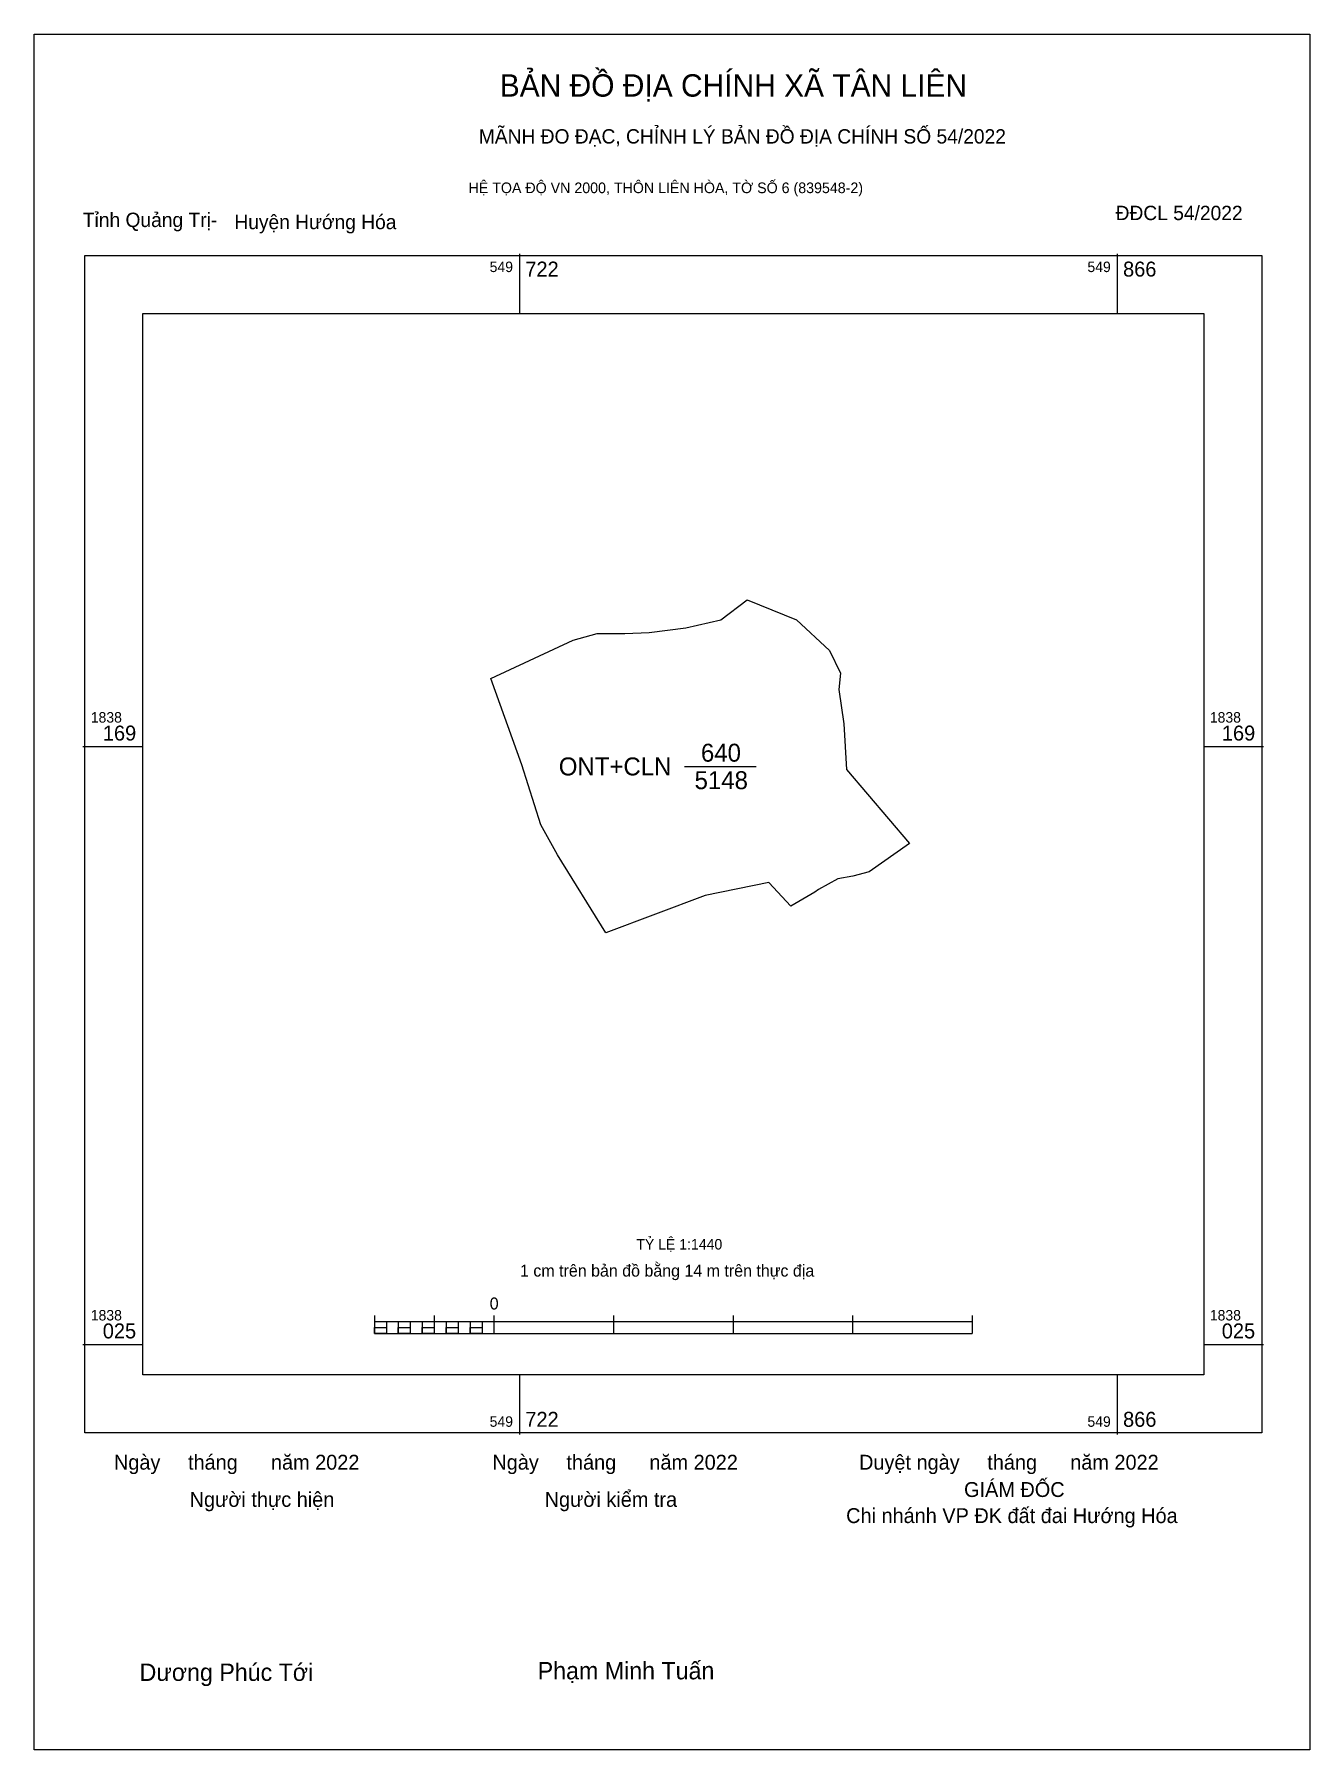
# Model space of a CAD drawing. Extents: x 549605 to 549913, y 1837927 to 1838341.
import ezdxf

# ---------------------------------------------------------------- set-up
doc = ezdxf.new("R2010")
doc.units = 0
for name, color, linetype in [('Level 10', 7, 'Continuous'), ('Level 13', 7, 'Continuous'), ('Level 15', 7, 'Continuous'), ('Level 6', 7, 'Continuous'), ('Level 62', 7, 'Continuous'), ('Level 63', 7, 'Continuous'), ('Level 9', 7, 'Continuous')]:
    doc.layers.add(name, color=color, linetype=linetype)

msp = doc.modelspace()

# ---------------------------------------------------------------- linework, layer by layer
at = {"layer": 'Level 10'}
msp.add_lwpolyline([(549731.28, 1838143.08), (549727.23, 1838150.25), (549722.67, 1838164.77), (549715.22, 1838185.5), (549735.01, 1838194.76), (549740.79, 1838196.36), (549747.52, 1838196.36), (549753.31, 1838196.65), (549762.19, 1838197.77), (549770.65, 1838199.66), (549776.95, 1838204.46), (549788.86, 1838199.7), (549796.77, 1838192.3), (549799.48, 1838186.83), (549799.09, 1838182.87), (549800.26, 1838174.58), (549800.89, 1838163.57), (549816.06, 1838145.76), (549806.34, 1838138.94), (549802.4, 1838137.92), (549798.78, 1838137.29), (549794.13, 1838134.71), (549793.23, 1838134.05), (549787.48, 1838130.65), (549782.22, 1838136.38), (549766.81, 1838133.27), (549742.89, 1838124.23)], close=True, dxfattribs=at)
at = {"layer": 'Level 15'}
msp.add_lwpolyline([(549605.17, 1838340.75), (549912.52, 1838340.75), (549912.52, 1837927.43), (549605.17, 1837927.43)], close=True, dxfattribs=at)
at = {"layer": 'Level 62'}
msp.add_lwpolyline([(549631.3, 1838273.46), (549887.02, 1838273.46), (549887.02, 1838017.75), (549631.3, 1838017.75)], close=True, dxfattribs=at)
at = {"layer": 'Level 63'}
for p, q in [((549722.06, 1838287.87), (549722.06, 1838273.46)), ((549866.11, 1838287.87), (549866.11, 1838273.46)), ((549616.89, 1838169.14), (549631.3, 1838169.14)), ((549887.02, 1838169.14), (549901.42, 1838169.14)), ((549687.13, 1838032.06), (549687.13, 1838027.73)), ((549687.13, 1838030.62), (549831.19, 1838030.62)), ((549690.01, 1838030.62), (549690.01, 1838027.73)), ((549692.89, 1838030.62), (549692.89, 1838027.73)), ((549695.77, 1838030.62), (549695.77, 1838027.73)), ((549698.65, 1838030.62), (549698.65, 1838027.73)), ((549701.54, 1838032.06), (549701.54, 1838027.73)), ((549701.54, 1838030.62), (549701.54, 1838027.73)), ((549704.42, 1838030.62), (549704.42, 1838027.73)), ((549707.3, 1838030.62), (549707.3, 1838027.73)), ((549710.18, 1838030.62), (549710.18, 1838027.73)), ((549713.06, 1838030.62), (549713.06, 1838027.73)), ((549715.94, 1838032.06), (549715.94, 1838027.73)), ((549715.94, 1838030.62), (549715.94, 1838027.73)), ((549744.75, 1838032.06), (549744.75, 1838027.73)), ((549773.56, 1838032.06), (549773.56, 1838027.73)), ((549802.38, 1838032.06), (549802.38, 1838027.73)), ((549831.19, 1838032.06), (549831.19, 1838027.73)), ((549687.13, 1838027.73), (549831.19, 1838027.73)), ((549616.89, 1838025.09), (549631.3, 1838025.09)), ((549887.02, 1838025.09), (549901.42, 1838025.09)), ((549722.06, 1838017.75), (549722.06, 1838003.34)), ((549866.11, 1838017.75), (549866.11, 1838003.34))]:
    msp.add_line(p, q, dxfattribs=at)
for points in [[(549617.34, 1838287.42), (549900.97, 1838287.42), (549900.97, 1838003.79), (549617.34, 1838003.79)], [(549687.13, 1838029.17), (549690.01, 1838029.17), (549690.01, 1838027.73), (549687.13, 1838027.73)], [(549687.13, 1838029.17), (549690.01, 1838029.17), (549690.01, 1838027.73), (549687.13, 1838027.73)], [(549692.89, 1838029.17), (549695.77, 1838029.17), (549695.77, 1838027.73), (549692.89, 1838027.73)], [(549698.65, 1838029.17), (549701.54, 1838029.17), (549701.54, 1838027.73), (549698.65, 1838027.73)], [(549704.42, 1838029.17), (549707.3, 1838029.17), (549707.3, 1838027.73), (549704.42, 1838027.73)], [(549710.18, 1838029.17), (549713.06, 1838029.17), (549713.06, 1838027.73), (549710.18, 1838027.73)]]:
    msp.add_lwpolyline(points, close=True, dxfattribs=at)
at = {"layer": 'Level 9'}
msp.add_line((549761.82, 1838164.34), (549779.16, 1838164.34), dxfattribs=at)

# ---------------------------------------------------------------- texts
at = {"layer": 'Level 13'}
for s, p in [('ONT+CLN', (549731.57, 1838162.18)), ('640', (549765.82, 1838165.49)), ('5148', (549764.29, 1838158.87))]:
    msp.add_text(s, height=4.322, dxfattribs=at).set_placement(p)
at = {"layer": 'Level 6'}
msp.add_text('TỶ LỆ 1:1440', height=2.5324, dxfattribs=at).set_placement((549750.25, 1838047.94))
at = {"layer": 'Level 63'}
for s, height, p in [('BẢN ĐỒ ĐỊA CHÍNH XÃ TÂN LIÊN', 5.393, (549717.34, 1838325.73)), ('MÃNH ĐO ĐẠC, CHỈNH LÝ BẢN ĐỒ ĐỊA CHÍNH SỐ 54/2022', 3.4605, (549712.29, 1838314.43)), ('HỆ TỌA ĐỘ VN 2000, THÔN LIÊN HÒA, TỜ SỐ 6 (839548-2)', 2.5617, (549709.81, 1838302.48)), ('549', 2.521, (549714.9, 1838283.46)), ('722', 3.601, (549723.5, 1838282.38)), ('549', 2.521, (549858.96, 1838283.46)), ('866', 3.601, (549867.55, 1838282.38)), ('1838', 2.521, (549618.78, 1838174.91)), ('1838', 2.521, (549888.46, 1838174.91)), ('169', 3.601, (549621.69, 1838170.58)), ('169', 3.601, (549891.36, 1838170.58)), ('1 cm trên bản đồ bằng 14 m trên thực địa', 2.8811, (549722.22, 1838041.42)), ('0', 2.88, (549714.92, 1838033.5)), ('1838', 2.521, (549618.78, 1838030.85)), ('025', 3.601, (549621.67, 1838026.53)), ('1838', 2.521, (549888.46, 1838030.85)), ('025', 3.601, (549891.34, 1838026.53)), ('549', 2.521, (549714.9, 1838005.23)), ('722', 3.601, (549723.5, 1838005.23)), ('549', 2.521, (549858.96, 1838005.23)), ('866', 3.601, (549867.55, 1838005.23)), ('Ngày     tháng      năm 2022', 3.5846, (549624.36, 1837994.9)), ('Ngày     tháng      năm 2022', 3.5846, (549715.56, 1837994.9)), ('Duyệt ngày     tháng      năm 2022', 3.5846, (549803.92, 1837994.9)), ('GIÁM ĐỐC', 3.585, (549829.23, 1837988.32)), ('Người thực hiện', 3.5846, (549642.6, 1837985.94)), ('Người kiểm tra', 3.5846, (549728.16, 1837985.94)), ('Chi nhánh VP ĐK đất đai Hướng Hóa', 3.5846, (549800.81, 1837982.03)), ('Dương Phúc Tới', 4.1811, (549630.54, 1837944)), ('Phạm Minh Tuấn', 4.1811, (549726.48, 1837944.38))]:
    msp.add_text(s, height=height, dxfattribs=at).set_placement(p)
at = {"layer": 'Level 9'}
for s, p in [('ĐĐCL 54/2022', (549865.75, 1838295.98)), ('Tỉnh Quảng Trị-', (549616.86, 1838294.31)), ('Huyện Hướng Hóa', (549653.38, 1838293.8))]:
    msp.add_text(s, height=3.4605, dxfattribs=at).set_placement(p)

doc.saveas('drawing.dxf')
